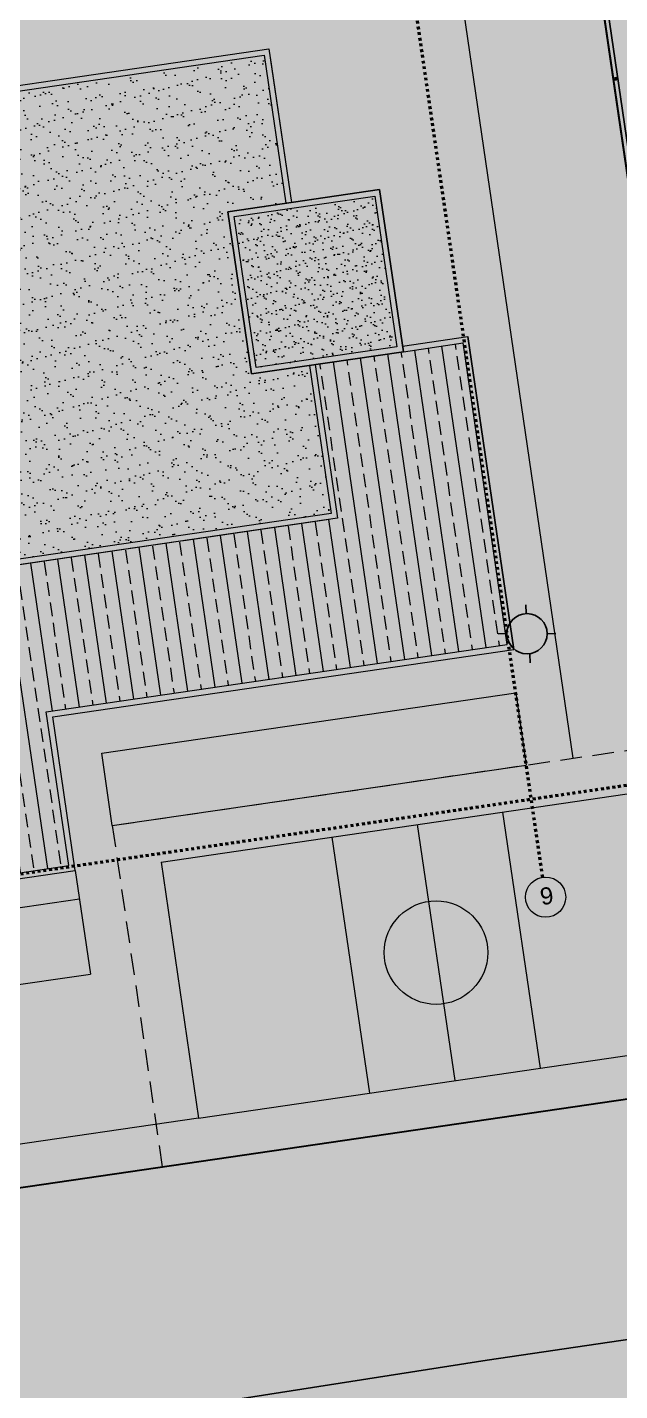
# Model space of a CAD drawing. Header units: metres. Extents: x 2 to 659295185, y -28 to 1124222152.
# Drawn here: x 656675.81 to 656696.41, y 1124377.06 to 1124424.48 of the extents above; entities that cross this region are included whole.
import ezdxf

# ---------------------------------------------------------------- set-up
doc = ezdxf.new("R2010")
doc.units = ezdxf.units.M
doc.header["$MEASUREMENT"] = 0
doc.linetypes.add('DASHED', pattern=[0.75, 0.5, -0.25])
doc.linetypes.add('Grid Line', pattern=[22.225, 12.7, -3.175, 3.175, -3.175])
doc.layers.get('0').update_dxf_attribs({"linetype": 'CONTINUOUS'})
for name, color, linetype, lineweight in [("a''brocal", 220, 'CONTINUOUS', 15), ('area verde', 76, 'CONTINUOUS', 13), ('bomberos', 7, 'CONTINUOUS', 15), ('Canchas', 7, 'CONTINUOUS', 9), ('walls', 7, 'CONTINUOUS', 50)]:
    doc.layers.add(name, color=color, linetype=linetype, lineweight=lineweight)
doc.layers.add('AREA ACERA', color=7, linetype='CONTINUOUS', lineweight=15, true_color=0xfbe193)
for name, color, linetype in [('CANAL', 5, 'CONTINUOUS'), ('MODULO POLICIAL', 7, 'CONTINUOUS'), ('Parcelas', 140, 'CONTINUOUS'), ('POSTE', 2, 'CONTINUOUS')]:
    doc.layers.add(name, color=color, linetype=linetype)
doc.styles.add('ARIAL', font='txt')
doc.linetypes.add('FENCELINE2', pattern='A,0.25,-0.1,[132,ltypeshp.shx,S=0.1,R=0,X=-0.1,Y=0],-0.1,1', length=1.45)

# ---------------------------------------------------------------- blocks, each defined once
blk = doc.blocks.new('POSTES')
at = {"layer": 'POSTE', "elevation": 431.3499100903998}
for points in [[(657806.9360336595, 1127520.610165001), (657806.9446642572, 1127520.310289172)], [(657805.9719753532, 1127519.597733254), (657806.2718511821, 1127519.606363851)], [(657807.681042389, 1127519.597733254), (657807.9809182179, 1127519.606363851)], [(657807.0745916421, 1127518.892987925), (657807.0832222399, 1127518.593112096)]]:
    blk.add_lwpolyline(points, dxfattribs=at)
at = {"layer": 'POSTE', "color": 2}
blk.add_circle((657806.9756861805, 1127519.600786117, 425.0653919770999), 0.7, dxfattribs=at)
blk = doc.blocks.new('ESTACION DE POLICIA')
at = {"layer": 'MODULO POLICIAL', "true_color": 0x5f994c}
h = blk.add_hatch(color=85, dxfattribs=at)
h.dxf.hatch_style = 1
edge = h.paths.add_edge_path()
edge.add_line((2416.510950364871, 1367.224779405515), (2416.510950364337, 1370.251618241904))
edge.add_line((2416.510950364289, 1370.251618241775), (2418.881147242854, 1370.251571622998))
edge.add_line((2418.881147242966, 1370.251571623143), (2418.881147243063, 1371.206254931703))
edge.add_line((2418.88114724285, 1371.206254931632), (2392.379673099824, 1371.206254933511))
edge.add_line((2392.379673100077, 1371.206254933495), (2392.374751694339, 1316.217105333607))
edge.add_line((2392.374751694151, 1316.217105333577), (2393.323184677013, 1316.217105332738))
edge.add_line((2393.323184677283, 1316.21710533346), (2393.323184677815, 1328.95557946222))
edge.add_line((2393.323184677633, 1328.95557946153), (2393.823184676769, 1328.955579461193))
edge.add_line((2393.823184676701, 1328.955579461181), (2393.823184676865, 1370.356270740192))
edge.add_line((2393.823184676818, 1370.356270740274), (2414.198143475262, 1370.356690390011))
edge.add_line((2414.198143475456, 1370.356690389686), (2414.198188824903, 1368.154887241085))
edge.add_arc((2416.970620505977, 1368.154944343492), 2.772431681773848, 180.0011800547539, 199.6032550500086)
edge.add_line((2414.358883417677, 1367.22477940598), (2416.510950365012, 1367.224779406988))
at = {"layer": 'MODULO POLICIAL'}
for p, q in [((2392.229673100403, 1371.35625493445), (2392.229672907735, 1316.067118454608)), ((2392.379673100077, 1371.206254933495), (2392.379672909155, 1316.217104894808))]:
    blk.add_line(p, q, dxfattribs=at)
at = {"layer": 'MODULO POLICIAL', "lineweight": 30}
blk.add_lwpolyline([(2392.27666096203, 1351.264008543687), (2392.276660961681, 1351.21014434949), (2392.332685236353, 1351.210144349723), (2392.332685236586, 1351.264008542639)], close=True, dxfattribs=at)
blk = doc.blocks.new('estacion de bomberos')
at = {"linetype": 'Continuous', "lineweight": 15}
h = blk.add_hatch(dxfattribs=at)
h.set_pattern_fill('AR-SAND', color=252, scale=15, style=0)
h.set_pattern_definition([(37.50000000000001, (1.192092896e-07, 2.384185791e-07), (-24.00046943976069, 734.1198559940134), [0, -579.12, 0, -647.6999999999998, 0, -619.1249999999999]), (7.499999999999999, (1.192092896e-07, 2.384185791e-07), (674.2849247070038, 1075.237650852531), [0, -312.42, 0, -521.9699999999998, 0, -200.0249999999999]), (327.5, (-468.6299999952316, 2.384185791e-07), (1186.488555362186, 2.155777017818679), [0, -190.5, 0, -685.7999999999997, 0, -895.3499999999997]), (317.5, (-468.6299999952316, 2.384185791e-07), (1145.334678708446, 334.3939848858245), [0, -95.24999999999996, 0, -449.5799999999999, 0, -514.3499999999998])])
h.paths.add_polyline_path([(2634461, 91413.83735191822), (2618361, 91413.83735227583), (2618361, 75313.83735215664), (2634461, 75313.83735227585), (2634461, 80513.83735203742), (2632421, 80513.83735215664), (2632421.000000119, 86213.83735215664), (2634461.000000119, 86213.83735227585)])
h = blk.add_hatch(dxfattribs=at)
h.set_pattern_fill('AR-SAND', color=252, scale=10, style=0)
h.set_pattern_definition([(37.50000000000001, (1.192092896e-07, 2.384185791e-07), (-16.00031295984046, 489.4132373293422), [0, -386.0799999999999, 0, -431.8, 0, -412.7499999999998]), (7.499999999999999, (1.192092896e-07, 2.384185791e-07), (449.5232831380026, 716.8251005683542), [0, -208.28, 0, -347.98, 0, -133.35]), (327.5, (-312.4199999570847, 1.192092896e-07), (790.9923702414578, 1.437184678545776), [0, -127, 0, -457.1999999999999, 0, -596.8999999999999]), (317.5, (-312.4199999570847, 1.192092896e-07), (763.5564524722971, 222.9293232572163), [0, -63.49999999999998, 0, -299.7199999999999, 0, -342.8999999999999])])
h.paths.add_polyline_path([(2637561.000000119, 86013.83735215664), (2632621, 86013.83735215664), (2632621.000000119, 80713.83735239506), (2637561.000000119, 80713.83735215664)])
h = blk.add_hatch(dxfattribs=at)
h.set_pattern_fill('BRASS', color=252, scale=150, angle=90, style=0)
h.set_pattern_definition([(90, (1.192092896e-07, 2.384185791e-07), (-952.5, 5.68e-14), []), (90, (-476.2499998807907, 3.576278687e-07), (-952.5, 5.68e-14), [476.2499999999998, -238.1249999999999])])
h.paths.add_polyline_path([(2639861.000000119, 80513.83735215664), (2637761.000000119, 80513.83735215664), (2634661, 80513.83735215664), (2634661.000000119, 75113.83735227585), (2618361.000000119, 75113.83735215664), (2618361, 69713.83735239506), (2602311.000000119, 69713.83735227585), (2602311.000000119, 64513.83735203742), (2623661, 64513.83735215664), (2623661.000000119, 69913.83735215664), (2639861, 69913.83735215664)])
at = {"layer": 'bomberos'}
blk.add_hatch(color=254, dxfattribs=at).paths.add_polyline_path([(2602111.000000119, 93833.83735215664), (2618161.000000119, 93833.83735215664), (2618161.000000119, 91613.83735227583), (2634661.000000119, 91613.83735227583), (2634661, 86213.83735205662), (2637761.000000119, 86213.83735205662), (2637761.000000404, 80713.83735203742), (2640061.000000119, 80713.83735215664), (2640061, 69713.83735215664), (2623861, 69713.83735179901), (2623861.00000003, 64313.83735239506), (2602111.000000119, 64313.83735227585)])
at = {"linetype": 'Grid Line', "ltscale": 4}
for p, q in [((2639911.000000119, 61728.5985865593), (2639911.000000119, 96154.05764698982)), ((2643854.472307682, 64463.83735215664), (2598417.568583727, 64463.83735215664))]:
    blk.add_line(p, q, dxfattribs=at)
at = {"lineweight": 15}
for p, q in [((2634661.000000119, 91313.83735227583), (2634661, 86213.83735215664)), ((2634361.000000119, 75113.83735227585), (2629261.000000119, 75113.83735215664))]:
    blk.add_line(p, q, dxfattribs=at)
at = {"linetype": 'Continuous', "lineweight": 15}
for p, q in [((2637761.000000119, 80713.83735203742), (2640061.000000119, 80713.83735215664)), ((2640061.000000119, 80713.83735215664), (2640061, 69713.83735215664)), ((2640061, 69713.83735215664), (2640061.000000119, 80713.83735215664)), ((2637761.000000119, 80513.83735215664), (2639861.000000119, 80513.83735215664)), ((2639861, 69913.83735215664), (2639861.000000119, 80513.83735215664)), ((2623661.000000119, 69913.83735215664), (2639861, 69913.83735215664)), ((2623661, 64513.83735215664), (2623661.000000119, 69913.83735215664)), ((2623861, 69713.83735215664), (2640061, 69713.83735215664)), ((2623861.000000119, 64313.83735239506), (2623861, 69713.83735215664)), ((2602311.000000119, 64513.83735203742), (2623661, 64513.83735215664)), ((2602111, 64313.83735227585), (2623861.000000119, 64313.83735239506))]:
    blk.add_line(p, q, dxfattribs=at)
for points in [[(2634661, 80513.83735215664), (2634661.000000119, 75113.83735227585), (2618161.000000119, 75113.83735203742), (2618161.000000119, 91613.83735227583), (2634661.000000119, 91613.83735227583), (2634661, 86213.83735215664)], [(2634461, 80513.83735203742), (2634461, 75313.83735227585), (2618361, 75313.83735215664), (2618361, 91413.83735227583), (2634461, 91413.83735191822), (2634461.000000119, 86213.83735227585)], [(2634661, 80513.83735215664), (2634661.000000119, 75113.83735227585), (2618361.000000119, 75113.83735215664), (2618361, 69713.83735239506)]]:
    blk.add_lwpolyline(points, dxfattribs=at)
for points in [[(2632421, 80513.83735215664), (2637761.000000119, 80513.83735215664), (2637761.000000119, 86213.83735191822), (2632421.000000119, 86213.83735215664)], [(2632421.000000119, 86213.83735215664), (2637761.000000119, 86213.83735191822), (2637761.000000119, 80513.83735215664), (2632421, 80513.83735215664)], [(2632621, 86013.83735215664), (2637561.000000119, 86013.83735215664), (2637561.000000119, 80713.83735215664), (2632621.000000119, 80713.83735239506)]]:
    blk.add_lwpolyline(points, close=True, dxfattribs=at)
at = {"lineweight": 15}
blk.add_circle((2639911, 61028.5985865593), 699.9999999999997, dxfattribs=at)
at = {"linetype": 'Grid Line', "ltscale": 3, "insert": (2639725.195980072, 61364.75304162503), "char_height": 592, "width": 2211.687268346548, "attachment_point": 1, "style": 'ARIAL'}
blk.add_mtext('{\\fArial|b0|i0|c204|p32;9}', dxfattribs=at)
blk = doc.blocks.new('38563')
at = {"lineweight": 30, "true_color": 0xe8e8e8}
blk.add_hatch(color=254, dxfattribs=at).paths.add_polyline_path([(-7.486915235174821, 232.9095396869816), (10.51308476459235, 232.9095396869816), (10.51308476459235, 223.9095396874472), (-7.486915235174821, 223.9095396874472)])
at = {"linetype": 'DASHED', "lineweight": 15, "ltscale": 1.5}
for p, q in [((-8.986915235136, 234.409539686962), (12.013084764728, 234.409539687234)), ((-8.986915235136, 234.409539686962), (-8.986915235446, 222.40953968768)), ((12.013084764728, 234.409539687234), (12.013084764573, 222.40953968768)), ((-8.986915235446, 222.40953968768), (12.013084764573, 222.40953968768))]:
    blk.add_line(p, q, dxfattribs=at)
at = {"lineweight": 15}
for p, q in [((-7.486915235291, 232.909539686982), (10.513084764592, 232.909539687214)), ((-7.486915235175, 232.909539687214), (-7.486915235408, 223.90953968768)), ((-1.486915235175, 232.909539687447), (-1.486915235291, 223.909539687331)), ((1.513084764825, 232.909539687564), (1.513084764825, 223.909539687447)), ((4.513084764825, 232.909539687564), (4.513084764709, 223.909539687447)), ((10.513084764709, 232.909539687447), (10.513084764592, 223.909539687447)), ((-7.486915235408, 223.90953968768), (10.513084764592, 223.90953968768))]:
    blk.add_line(p, q, dxfattribs=at)
blk.add_circle((1.513084764709, 228.409539687447), 1.8, dxfattribs=at)

msp = doc.modelspace()

# ---------------------------------------------------------------- hatches: boundary and pattern name
at = {"layer": 'AREA ACERA'}
h = msp.add_hatch(color=256, dxfattribs=at)
h.dxf.hatch_style = 1
h.paths.add_polyline_path([(656679.9154591992, 1124399.44997634), (656692.7934478438, 1124401.332822847), (656693.1612724591, 1124398.817035609), (656678.7643358507, 1124396.712108935), (656678.3965112356, 1124399.227896173)], flags=16)
h.paths.add_polyline_path([(656684.7202970765, 1124396.066962082), (656698.2762020957, 1124398.048924415), (656699.5782185949, 1124389.143602802), (656681.7675753684, 1124386.539569803), (656680.4655588688, 1124395.444891415)], flags=16)
h.paths.add_polyline_path([(656663.1376254705, 1124392.044851719), (656677.6211666167, 1124394.162440546), (656678.0034580813, 1124391.54770529), (656656.3338421558, 1124388.379465142), (656655.951550691, 1124390.994200397)], flags=16)
h.paths.add_polyline_path([(656668.2307760481, 1124397.741598933), (656676.9122909672, 1124399.010893423), (656677.4764981167, 1124395.151920724), (656655.8068821913, 1124391.983680576), (656655.2426750415, 1124395.842653275)], flags=17)
h.paths.add_polyline_path([(656655.2426750417, 1124395.842653275), (656655.0256722918, 1124397.326873544), (656654.9822717416, 1124397.623717598), (656653.6827848521, 1124397.43372408), (656655.251358016, 1124386.705251355), (656673.2730599352, 1124389.340142521), (656673.8517339347, 1124385.382221804), (656680.2833550995, 1124386.322567053), (656680.5002153807, 1124384.838325954), (656701.2794342212, 1124387.876366445), (656699.5434196149, 1124399.750147433), (656694.7939147546, 1124399.055738634), (656690.4838734653, 1124428.534861105), (656684.0126730936, 1124427.588729116), (656682.0602178606, 1124440.942816252), (656677.4302800032, 1124440.265888934), (656676.2123900037, 1124440.087825418), (656678.1648387295, 1124426.733782773), (656653.0320421781, 1124423.059202875), (656653.2606249638, 1124421.495779351), (656667.5586135519, 1124423.586239175), (656667.8870110471, 1124421.340119168), (656676.5944366246, 1124422.613201968), (656677.5261115629, 1124422.749418963), (656684.2134340047, 1124423.727149418), (656684.9946439042, 1124418.38395645), (656688.0620324601, 1124418.832428799), (656688.8577092096, 1124413.390287814), (656691.1335136216, 1124413.723025364), (656692.7248671212, 1124402.838743391), (656676.6952882174, 1124400.495113692), (656676.9122909673, 1124399.010893423)])
h = msp.add_hatch(color=256, dxfattribs=at)
h.dxf.hatch_style = 1
h.paths.add_polyline_path([(656662.8162617716, 1124373.664126006, -0.4042039700939044), (656652.8842411266, 1124380.800712768), (656652.8802851473, 1124380.800134382), (656652.8497245711, 1124381.004558512, -0.003070265533099514), (656652.8335903027, 1124381.111422089), (656650.5718300387, 1124396.241677416, 0.1034137978774259), (656649.0198577958, 1124394.44546668), (656650.6111046924, 1124383.803302586), (656649.4237222243, 1124383.629699472), (656649.8673613637, 1124380.662667436), (656651.0547438317, 1124380.83627055), (656651.0573899519, 1124380.818573457), (656651.1715587582, 1124380.182302482, 0.3959240644600006), (656663.0765469448, 1124371.883044414), (656666.9168502394, 1124372.444500447), (656667.0904354407, 1124371.257112111), (656670.058445451, 1124371.691030581), (656669.8848664411, 1124372.878376564), (656730.423405802, 1124381.728532797, 0.1533014549674167), (656730.6891206685, 1124383.384906835), (656730.6601885404, 1124383.582803103)])
at = {"layer": 'area verde'}
h = msp.add_hatch(color=256, dxfattribs=at)
h.dxf.hatch_style = 1
h.paths.add_polyline_path([(656650.6111046924, 1124383.803302586), (656649.4237222243, 1124383.629699472), (656649.8731674533, 1124380.623836656), (656649.993566302, 1124379.952845207, 0.3963827822119342), (656663.2500961332, 1124370.695660448), (656728.3236227371, 1124380.209309326, 0.4142135623824051), (656730.6891206685, 1124383.384906835), (656729.4311058173, 1124391.989750667), (656729.2936703346, 1124392.929767865, 0.414213929895913), (656728.3863512456, 1124393.605618202), (656724.2305212078, 1124392.998008559), (656722.6760376787, 1124403.63011328), (656726.8318544319, 1124404.23772098, 0.4142135623602051), (656727.5077037751, 1124405.145039923), (656723.5596831621, 1124432.148071997, 0.3895855543190021), (656720.0308368764, 1124434.471885969), (656696.5786492896, 1124431.043022138), (656695.0017625925, 1124441.828356419), (656715.1624212926, 1124444.775976774), (656715.4806919915, 1124442.599120384, 0.4613367622649652), (656719.087642918, 1124440.332034947, 0.4613367623440826), (656721.8945630707, 1124443.536870454), (656721.4006711349, 1124446.914912539, 0.4142092755392162), (656718.2274864465, 1124449.265803717), (656678.5484265338, 1124443.465057756, 0.4142178491844513), (656676.1829132814, 1124440.289435526), (656678.1648452354, 1124426.733738275), (656653.0320486402, 1124423.059158676), (656651.4551621065, 1124433.844491853), (656667.979481115, 1124436.260456187, 1.00161172707991), (656667.1604159842, 1124441.80022607), (656653.0075314947, 1124439.73119299, 0.415116788857043), (656643.0438754031, 1124426.312397943), (656643.0438938343, 1124426.312256556), (656643.1101180052, 1124425.864203996, 0.4137555219069517), (656649.686860923, 1124420.97327158), (656667.5586135519, 1124423.586239175), (656668.653754097, 1124416.095874218), (656671.011850645, 1124399.967347295), (656653.2526182155, 1124397.370830894, 0.2339146927576535), (656649.0198577958, 1124394.44546668)])
h.paths.add_polyline_path([(656663.250096133, 1124370.695660448), (656667.0904354407, 1124371.257112111), (656666.9168502394, 1124372.444500447), (656663.0765469446, 1124371.883044414, -0.3959240644532586), (656651.1715587582, 1124380.182302482), (656651.0542280193, 1124380.836195134), (656649.8673613637, 1124380.662667436), (656649.8731674533, 1124380.623836656), (656649.993566302, 1124379.952845207, 0.3963827822071317)], flags=17)
h = msp.add_hatch(color=256, dxfattribs=at)
h.dxf.hatch_style = 1
h.paths.add_polyline_path([(656685.4908720154, 1124441.523512263), (656693.2808454825, 1124442.583889201), (656699.5434196146, 1124399.750147433), (656694.7939147543, 1124399.055738633), (656690.4838734653, 1124428.534861105), (656684.0126730938, 1124427.588729116), (656682.0602178607, 1124440.942816252)])
h.paths.add_polyline_path([(656680.3934138968, 1124399.598426093), (656692.7934478436, 1124401.332822848), (656693.1612724588, 1124398.817035609), (656678.7643358505, 1124396.712108935), (656678.3965112353, 1124399.227896174)])
h.paths.add_polyline_path([(656660.1480912595, 1124391.686331823), (656677.6211666166, 1124394.162440546), (656678.0034580813, 1124391.54770529), (656656.3338421558, 1124388.379465142), (656655.951550691, 1124390.994200397)], flags=17)
edge = h.paths.add_edge_path()
edge.add_arc((656654.0916955146, 1124391.631845854), 5.800000000040241, 98.318083225512, 127.3532710353896)
edge.add_line((656650.5726746594, 1124396.242322209), (656652.8891807616, 1124380.880004617))
edge.add_line((656652.8891807616, 1124380.880004617), (656680.5090073618, 1124384.918181037))
edge.add_line((656680.5090073618, 1124384.918181037), (656680.292396523, 1124386.401440007))
edge.add_line((656680.292396523, 1124386.401440007), (656669.9023289102, 1124384.883362529))
edge.add_line((656669.9023289102, 1124384.883362529), (656669.3240348318, 1124388.841338759))
edge.add_line((656669.3240348318, 1124388.841338759), (656655.2602536303, 1124386.78512159))
edge.add_line((656655.2602536303, 1124386.78512159), (656653.6827848518, 1124397.43372408))
edge.add_line((656653.6827848518, 1124397.43372408), (656653.2526182155, 1124397.370830894))
edge = h.paths.add_edge_path()
edge.add_arc((656648.8477836249, 1124426.71225662), 5.800000000220995, 255.1120004158585, 278.3180832217655)
edge.add_line((656649.6868609235, 1124420.97327158), (656653.2782554224, 1124421.49835704))
edge.add_line((656653.2782554224, 1124421.49835704), (656651.4551621065, 1124433.844491853))
edge.add_line((656651.4551621065, 1124433.844491853), (656667.9996236606, 1124436.26340116))
edge.add_arc((656667.5742365604, 1124439.031082427), 2.800181025149858, 278.7378702618979, 353.303048009341)
edge.add_line((656670.3553115438, 1124438.704531189), (656670.3578177624, 1124438.726637497))
edge.add_line((656670.3578177624, 1124438.726637497), (656653.3763060377, 1124436.246722626))
edge.add_arc((656654.7144489036, 1124428.05530189), 8.299999999792105, 99.27783444007645, 185.5000771966443)
edge.add_line((656646.4526615291, 1124427.259771013), (656647.3575874023, 1124421.10696312))

# ---------------------------------------------------------------- linework, layer by layer
at = {"layer": "a''brocal"}
for p, q in [((656694.7939147542, 1124399.055738634, 433.2398789977996), (656690.4838734653, 1124428.534861105, 433.2398789977996)), ((656678.3965112354, 1124399.227896173, 433.2398789977996), (656692.7934478441, 1124401.332822847, 433.2398789977996)), ((656692.7934478439, 1124401.332822847, 433.2398789977996), (656693.1612724591, 1124398.817035609, 433.2398789977996)), ((656678.7643358505, 1124396.712108935, 433.2398789977996), (656678.3965112354, 1124399.227896173, 433.2398789977996)), ((656678.7643358508, 1124396.712108935, 433.2398789977996), (656693.1612724588, 1124398.817035609, 433.2398789977996)), ((656677.4764981167, 1124395.151920724, 433.2398789977996), (656678.0034580815, 1124391.54770529, 433.2398789977996)), ((656655.9515506913, 1124390.994200397, 433.2398789977996), (656677.6211666169, 1124394.162440546, 433.2398789977996)), ((656656.333842156, 1124388.379465141, 433.2398789977996), (656678.0034580815, 1124391.54770529, 433.2398789977996)), ((656681.7675753684, 1124386.539569803, 433.2398789977996), (656673.8517339347, 1124385.382221804, 433.2398789977996))]:
    msp.add_line(p, q, dxfattribs=at)
at = {"layer": 'CANAL', "linetype": 'Continuous', "elevation": -3.490815215200143}
msp.add_lwpolyline([(656648.2320279393, 1124371.301548013), (656691.8060279392, 1124378.122548013), (656749.4720279393, 1124386.604548013)], dxfattribs=at)
at = {"layer": 'Parcelas', "color": 1, "linetype": 'FENCELINE2', "lineweight": 30, "ltscale": 1.8, "elevation": 433.2398789977996}
msp.add_lwpolyline([(656728.4693188964, 1124447.730748971), (656736.4673918263, 1124393.020909538), (656701.2794488822, 1124387.876386344), (656693.2808452917, 1124442.583889173), (656728.4693188963, 1124447.730748971)], dxfattribs=at)
msp.add_lwpolyline([(656650.950670542, 1124397.034271028), (656653.3348586329, 1124381.140259598, 0.008158358203), (656653.3794011784, 1124380.873107997), (656701.2794514237, 1124387.87636896), (656693.3532575315, 1124442.08861698), (656680.1981183613, 1124440.165249245), (656680.3427868611, 1124439.175769066), (656679.2086381819, 1124440.020580745), (656678.3638265023, 1124438.886432066), (656678.2191580028, 1124439.875912246), (656676.0867959617, 1124439.564372249), (656653.376306038, 1124436.246722626, 0.395031087608), (656646.4526615291, 1124427.259771013), (656647.4578828731, 1124420.445254019), (656650.920886383, 1124397.232042721)], format="xyb", dxfattribs=at)

# ---------------------------------------------------------------- block references
at = {"layer": 'Canchas', "color": 3, "lineweight": 30, "rotation": 8.318083230108007}
msp.add_blockref('38563', (656721.5683868234, 1124166.068639133, 433.2398789977996), dxfattribs=at)
at = {"layer": 'MODULO POLICIAL', "rotation": 8.318083230108007}
msp.add_blockref('ESTACION DE POLICIA', (654524.6090518846, 1122739.573778753, 433.2398789977996), dxfattribs=at)
at = {"layer": 'POSTE', "linetype": 'Continuous'}
msp.add_blockref('POSTES', (-1113.788758241571, -3116.216388104483, -426.6055885323001), dxfattribs=at)
at = {"layer": 'walls', "linetype": 'Continuous', "lineweight": 15, "xscale": 0.001, "yscale": 0.001, "zscale": 0.001, "rotation": 8.318083230108}
msp.add_blockref('estacion de bomberos', (654090.5222318829, 1123951.924618531, 433.2398789977996), dxfattribs=at)

doc.saveas('drawing.dxf')
